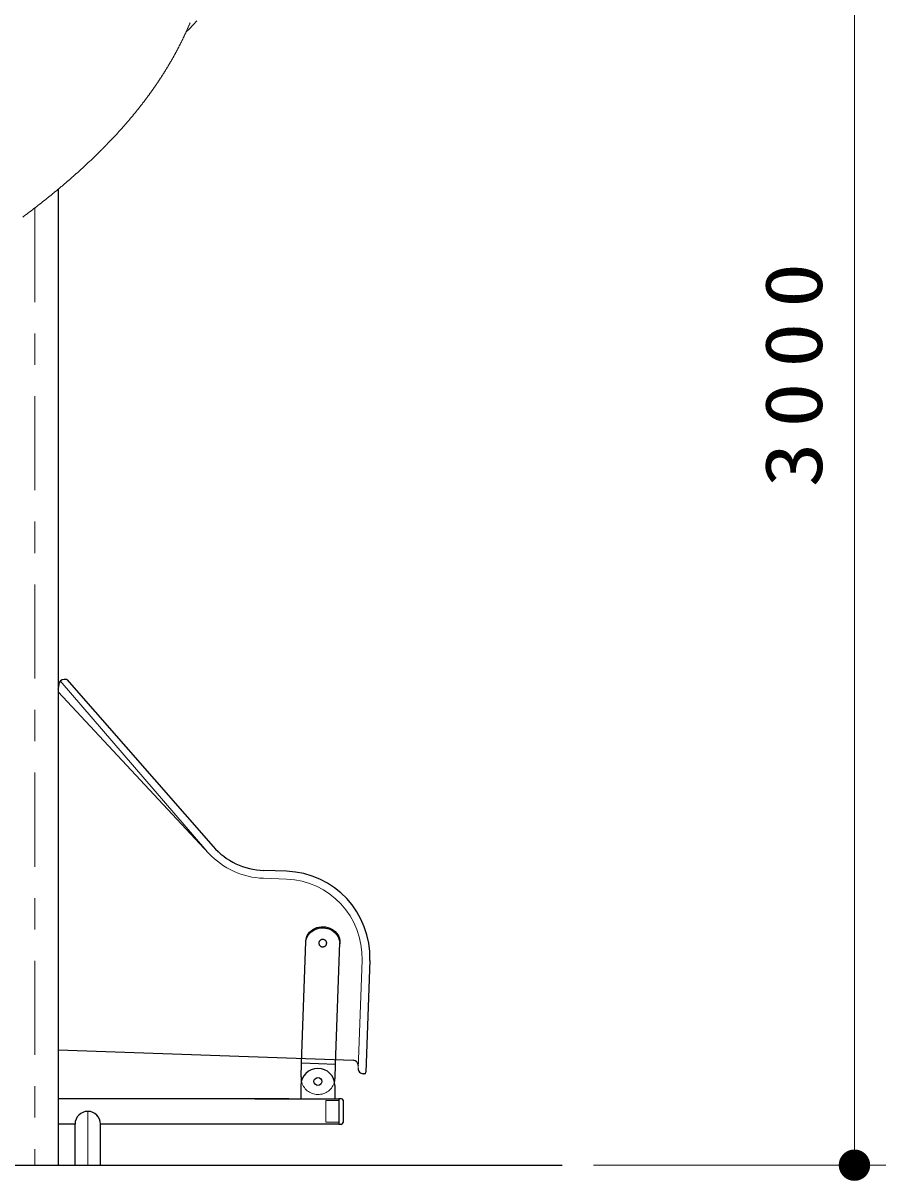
# Model space of a CAD drawing. Units: millimetres on the paper, scale 1:60. Extents: x -385 to 0, y -594 to 267.
# Drawn here: x -213.94 to -186.46, y -136.83 to -99.93 of the extents above; entities that cross this region are included whole.
import ezdxf

# ---------------------------------------------------------------- set-up
doc = ezdxf.new("R2010")
doc.units = ezdxf.units.MM
doc.linetypes.add('USER1', pattern=[4.5, 2.5, -2])
doc.linetypes.add('USER2', pattern=[6, 3, -1, 1, -1])
doc.layers.add('1_60', color=2, linetype='Continuous', lineweight=25)
doc.styles.add('ＭＳ ゴシック', font='')
doc.styles.get('ＭＳ ゴシック').set_extended_font_data('MS Gothic')

# ---------------------------------------------------------------- blocks, each defined once
blk = doc.blocks.new('filled_dot')
at = {"color": 0, "linetype": 'Continuous', "lineweight": -2, "const_width": 1.25}
blk.add_lwpolyline([(-0.625, 0, 1), (0.625, 0, 1)], format="xyb", close=True, dxfattribs=at)

msp = doc.modelspace()

# ---------------------------------------------------------------- linework, layer by layer
at = {"layer": '1_60', "color": 7, "lineweight": 13}
for p, q in [((-187.456, -86.333), (-187.456, -136.333)), ((-195.771, -136.333), (-186.456, -136.333))]:
    msp.add_line(p, q, dxfattribs=at)
at = {"layer": '1_60', "color": 7}
for p, q in [((-212.83, -105.223), (-212.83, -136.333)), ((-205.074, -133.084), (-204.938, -129.198)), ((-203.991, -133.122), (-203.855, -129.236)), ((-205.089, -133.52), (-205.074, -133.084)), ((-203.991, -133.122), (-205.074, -133.084)), ((-203.991, -133.122), (-205.074, -133.084)), ((-204.006, -133.558), (-203.991, -133.122)), ((-205.094, -133.789), (-205.094, -134.214)), ((-204.01, -133.789), (-204.01, -134.214)), ((-205.479, -134.214), (-212.83, -134.214)), ((-206.562, -134.214), (-203.885, -134.214)), ((-203.885, -134.214), (-203.885, -135.024)), ((-203.802, -134.214), (-203.885, -134.214)), ((-203.752, -134.264), (-203.752, -134.974)), ((-212.29, -135.024), (-212.83, -135.024)), ((-212.29, -136.333), (-212.29, -135.024)), ((-203.885, -135.024), (-211.48, -135.024)), ((-211.48, -136.333), (-211.48, -135.024)), ((-203.885, -135.024), (-203.802, -135.024)), ((-351.55, -136.333), (-196.771, -136.333))]:
    msp.add_line(p, q, dxfattribs=at)
at = {"layer": '1_60', "color": 7, "linetype": 'USER2', "lineweight": 13}
for p, q in [((-213.573, -105.818), (-213.573, -136.333)), ((-211.885, -136.333), (-211.885, -134.619))]:
    msp.add_line(p, q, dxfattribs=at)
at = {"layer": '1_60', "color": 140}
for p, q in [((-212.812, -121.006), (-212.814, -121.09)), ((-212.556, -120.849), (-212.639, -120.846)), ((-212.556, -120.849), (-207.893, -126.172)), ((-205.549, -126.964), (-206.279, -126.938)), ((-202.897, -129.808), (-203.021, -133.373)), ((-203.425, -132.992), (-212.83, -132.663)), ((-203.073, -133.421), (-203.106, -133.42))]:
    msp.add_line(p, q, dxfattribs=at)
at = {"layer": '1_60', "color": 140, "lineweight": 13}
for p, q in [((-212.761, -120.892), (-208.096, -126.319)), ((-208.029, -126.394), (-212.83, -121.246)), ((-205.558, -127.213), (-206.288, -127.188)), ((-203.147, -129.799), (-203.267, -133.247))]:
    msp.add_line(p, q, dxfattribs=at)
at = {"layer": '1_60', "color": 7, "linetype": 'USER1', "lineweight": 13}
for p, q in [((-203.986, -132.972), (-205.068, -132.934)), ((-203.885, -134.272), (-204.302, -134.272)), ((-204.302, -134.272), (-204.302, -134.965)), ((-203.885, -134.965), (-204.302, -134.965))]:
    msp.add_line(p, q, dxfattribs=at)
at = {"layer": '1_60', "color": 190, "lineweight": 13}
for points in [[(-212.115, -104.601), (-212.103, -104.591), (-212.092, -104.58), (-212.081, -104.57), (-212.069, -104.56), (-212.058, -104.549), (-212.047, -104.539), (-212.036, -104.529), (-212.024, -104.518), (-212.013, -104.508), (-212.002, -104.498), (-211.991, -104.487), (-211.979, -104.477), (-211.968, -104.467), (-211.957, -104.456), (-211.946, -104.446), (-211.935, -104.435), (-211.923, -104.425), (-211.912, -104.415), (-211.901, -104.404), (-211.89, -104.394), (-211.879, -104.383), (-211.868, -104.373), (-211.857, -104.363), (-211.846, -104.352), (-211.834, -104.342), (-211.823, -104.331), (-211.812, -104.321), (-211.801, -104.31), (-211.79, -104.3), (-211.78, -104.29), (-211.769, -104.279), (-211.758, -104.269), (-211.747, -104.258), (-211.736, -104.248), (-211.725, -104.237), (-211.714, -104.227), (-211.703, -104.216), (-211.692, -104.206), (-211.681, -104.195), (-211.67, -104.185), (-211.659, -104.174), (-211.648, -104.163), (-211.637, -104.153), (-211.626, -104.142), (-211.616, -104.132), (-211.605, -104.121), (-211.594, -104.111), (-211.583, -104.1), (-211.572, -104.089), (-211.562, -104.079), (-211.551, -104.068), (-211.54, -104.058), (-211.529, -104.047), (-211.519, -104.037), (-211.508, -104.026), (-211.497, -104.015), (-211.486, -104.005), (-211.476, -103.994), (-211.465, -103.983), (-211.454, -103.972), (-211.443, -103.962), (-211.432, -103.951), (-211.422, -103.94), (-211.411, -103.929), (-211.4, -103.919), (-211.39, -103.908), (-211.379, -103.897), (-211.369, -103.886), (-211.358, -103.876), (-211.348, -103.865), (-211.337, -103.854), (-211.326, -103.843), (-211.316, -103.833), (-211.305, -103.822), (-211.295, -103.811), (-211.284, -103.8), (-211.274, -103.79), (-211.263, -103.779), (-211.253, -103.768), (-211.242, -103.757), (-211.232, -103.746), (-211.222, -103.735), (-211.211, -103.725), (-211.201, -103.714), (-211.19, -103.703), (-211.18, -103.692), (-211.17, -103.681), (-211.159, -103.67), (-211.149, -103.66), (-211.139, -103.649), (-211.128, -103.638), (-211.118, -103.627), (-211.108, -103.616), (-211.098, -103.605), (-211.087, -103.595), (-211.077, -103.584), (-211.067, -103.573), (-211.057, -103.562), (-211.046, -103.551), (-211.036, -103.54), (-211.026, -103.529), (-211.015, -103.518), (-211.005, -103.506), (-210.995, -103.495), (-210.985, -103.484), (-210.975, -103.473), (-210.964, -103.462), (-210.954, -103.451), (-210.944, -103.44), (-210.934, -103.429), (-210.924, -103.418), (-210.914, -103.407), (-210.904, -103.396), (-210.894, -103.385), (-210.884, -103.374), (-210.874, -103.363), (-210.864, -103.352), (-210.854, -103.341), (-210.844, -103.329), (-210.833, -103.318), (-210.823, -103.307), (-210.813, -103.296), (-210.803, -103.285), (-210.793, -103.273), (-210.783, -103.262), (-210.774, -103.251), (-210.764, -103.24), (-210.754, -103.229), (-210.744, -103.217), (-210.734, -103.206), (-210.724, -103.195), (-210.714, -103.184), (-210.704, -103.173), (-210.695, -103.161), (-210.685, -103.15), (-210.675, -103.139), (-210.665, -103.127), (-210.655, -103.116), (-210.646, -103.105), (-210.636, -103.094), (-210.626, -103.082), (-210.616, -103.071), (-210.607, -103.06), (-210.597, -103.048), (-210.587, -103.037), (-210.578, -103.026), (-210.568, -103.014), (-210.558, -103.003), (-210.549, -102.992), (-210.539, -102.98), (-210.53, -102.969), (-210.52, -102.958), (-210.51, -102.946), (-210.501, -102.935), (-210.491, -102.923), (-210.482, -102.912), (-210.472, -102.9), (-210.463, -102.889), (-210.453, -102.877), (-210.444, -102.866), (-210.434, -102.854), (-210.424, -102.843), (-210.415, -102.831), (-210.406, -102.82), (-210.396, -102.808), (-210.387, -102.797), (-210.377, -102.785), (-210.368, -102.774), (-210.358, -102.762), (-210.349, -102.751), (-210.34, -102.739), (-210.33, -102.727), (-210.321, -102.716), (-210.312, -102.704), (-210.302, -102.692), (-210.293, -102.681), (-210.284, -102.669), (-210.274, -102.657), (-210.265, -102.646), (-210.256, -102.634), (-210.247, -102.622), (-210.237, -102.611), (-210.228, -102.599), (-210.219, -102.587), (-210.21, -102.576), (-210.201, -102.564), (-210.191, -102.552), (-210.182, -102.54), (-210.173, -102.529), (-210.164, -102.517), (-210.155, -102.505), (-210.146, -102.493), (-210.137, -102.482), (-210.128, -102.47), (-210.119, -102.458), (-210.11, -102.446), (-210.1, -102.434), (-210.091, -102.423), (-210.082, -102.411), (-210.074, -102.399), (-210.065, -102.387), (-210.056, -102.375), (-210.047, -102.363), (-210.038, -102.351), (-210.029, -102.34), (-210.02, -102.328), (-210.011, -102.316), (-210.002, -102.304), (-209.993, -102.292), (-209.985, -102.28), (-209.976, -102.268), (-209.967, -102.256), (-209.958, -102.244), (-209.949, -102.232), (-209.941, -102.22), (-209.932, -102.208), (-209.923, -102.196), (-209.914, -102.184), (-209.905, -102.172), (-209.897, -102.16), (-209.888, -102.148), (-209.879, -102.136), (-209.871, -102.124), (-209.862, -102.112), (-209.853, -102.099), (-209.845, -102.087), (-209.836, -102.075), (-209.827, -102.063), (-209.819, -102.051), (-209.81, -102.039), (-209.802, -102.026), (-209.793, -102.014), (-209.785, -102.002), (-209.776, -101.99), (-209.768, -101.978), (-209.759, -101.965), (-209.751, -101.953), (-209.742, -101.941), (-209.734, -101.929), (-209.725, -101.916), (-209.717, -101.904), (-209.708, -101.892), (-209.7, -101.88), (-209.692, -101.867), (-209.683, -101.855), (-209.675, -101.843), (-209.667, -101.83), (-209.658, -101.818), (-209.65, -101.805), (-209.642, -101.793), (-209.633, -101.781), (-209.625, -101.768), (-209.617, -101.756), (-209.609, -101.743), (-209.6, -101.731), (-209.592, -101.719), (-209.584, -101.706), (-209.576, -101.694), (-209.568, -101.682), (-209.56, -101.669), (-209.552, -101.657), (-209.544, -101.644), (-209.535, -101.632), (-209.527, -101.619), (-209.519, -101.607), (-209.511, -101.594), (-209.503, -101.582), (-209.495, -101.569), (-209.487, -101.557), (-209.479, -101.544), (-209.471, -101.532), (-209.463, -101.519), (-209.456, -101.506), (-209.448, -101.494), (-209.44, -101.481), (-209.432, -101.469), (-209.424, -101.456), (-209.416, -101.443), (-209.408, -101.431), (-209.4, -101.418), (-209.393, -101.405), (-209.385, -101.393), (-209.377, -101.38), (-209.369, -101.367), (-209.361, -101.354), (-209.354, -101.342), (-209.346, -101.329), (-209.338, -101.316), (-209.331, -101.303), (-209.323, -101.29), (-209.315, -101.278), (-209.308, -101.265), (-209.3, -101.252), (-209.292, -101.239), (-209.285, -101.226), (-209.277, -101.214), (-209.27, -101.201), (-209.262, -101.188), (-209.255, -101.175), (-209.247, -101.163), (-209.24, -101.15), (-209.232, -101.137), (-209.225, -101.124), (-209.218, -101.111), (-209.21, -101.098), (-209.203, -101.085), (-209.195, -101.072), (-209.188, -101.059), (-209.18, -101.046), (-209.173, -101.033), (-209.166, -101.02), (-209.158, -101.007), (-209.151, -100.993), (-209.144, -100.98), (-209.136, -100.967), (-209.129, -100.954), (-209.122, -100.941), (-209.115, -100.928), (-209.108, -100.915), (-209.1, -100.902), (-209.093, -100.889), (-209.086, -100.876), (-209.079, -100.863), (-209.072, -100.85), (-209.065, -100.836), (-209.058, -100.823), (-209.051, -100.81), (-209.044, -100.797), (-209.037, -100.784), (-209.03, -100.771), (-209.023, -100.757), (-209.016, -100.744), (-209.009, -100.731), (-209.002, -100.718), (-208.995, -100.705), (-208.988, -100.691), (-208.981, -100.678), (-208.974, -100.665), (-208.968, -100.651), (-208.961, -100.638), (-208.954, -100.625), (-208.947, -100.611), (-208.94, -100.598), (-208.934, -100.585), (-208.927, -100.571), (-208.92, -100.558), (-208.913, -100.545), (-208.907, -100.531), (-208.9, -100.518), (-208.893, -100.504), (-208.887, -100.491), (-208.88, -100.477), (-208.874, -100.464), (-208.867, -100.451), (-208.86, -100.437), (-208.854, -100.424), (-208.847, -100.41), (-208.841, -100.397), (-208.834, -100.383), (-208.828, -100.37), (-208.822, -100.356), (-208.815, -100.342), (-208.809, -100.329), (-208.802, -100.315), (-208.796, -100.302), (-208.79, -100.288), (-208.783, -100.275), (-208.777, -100.261), (-208.771, -100.247), (-208.764, -100.234), (-208.758, -100.22), (-208.752, -100.206), (-208.746, -100.193), (-208.739, -100.179), (-208.733, -100.166), (-208.727, -100.152), (-208.721, -100.138), (-208.715, -100.124), (-208.709, -100.111), (-208.703, -100.097), (-208.697, -100.083), (-208.691, -100.07), (-208.685, -100.056), (-208.679, -100.042), (-208.673, -100.028), (-208.667, -100.015), (-208.661, -100.001), (-208.655, -99.987), (-208.649, -99.973), (-208.643, -99.959), (-208.637, -99.946), (-208.631, -99.932), (-208.625, -99.918)], [(-208.748, -100.204), (-208.657, -100.115), (-208.531, -99.985), (-208.41, -99.853)], [(-213.956, -106.109), (-213.943, -106.1), (-213.931, -106.09), (-213.918, -106.081), (-213.905, -106.071), (-213.892, -106.061), (-213.879, -106.052), (-213.867, -106.042), (-213.854, -106.032), (-213.841, -106.023), (-213.828, -106.013), (-213.815, -106.003), (-213.803, -105.994), (-213.79, -105.984), (-213.777, -105.974), (-213.764, -105.965), (-213.751, -105.955), (-213.739, -105.945), (-213.726, -105.935), (-213.713, -105.926), (-213.7, -105.916), (-213.688, -105.906), (-213.675, -105.897), (-213.662, -105.887), (-213.65, -105.877), (-213.637, -105.867), (-213.624, -105.858), (-213.612, -105.848), (-213.599, -105.838), (-213.587, -105.829), (-213.574, -105.819), (-213.562, -105.809), (-213.549, -105.8), (-213.537, -105.79), (-213.524, -105.78), (-213.512, -105.771), (-213.499, -105.761), (-213.487, -105.751), (-213.474, -105.741), (-213.462, -105.732), (-213.449, -105.722), (-213.437, -105.712), (-213.424, -105.702), (-213.412, -105.692), (-213.399, -105.683), (-213.387, -105.673), (-213.374, -105.663), (-213.362, -105.653), (-213.349, -105.644), (-213.337, -105.634), (-213.325, -105.624), (-213.312, -105.614), (-213.3, -105.604), (-213.288, -105.594), (-213.275, -105.585), (-213.263, -105.575), (-213.251, -105.565), (-213.238, -105.555), (-213.226, -105.545), (-213.214, -105.535), (-213.201, -105.526), (-213.189, -105.516), (-213.177, -105.506), (-213.164, -105.496), (-213.152, -105.486), (-213.14, -105.476), (-213.128, -105.467), (-213.116, -105.457), (-213.103, -105.447), (-213.091, -105.437), (-213.079, -105.427), (-213.067, -105.417), (-213.055, -105.407), (-213.043, -105.398), (-213.031, -105.388), (-213.018, -105.378), (-213.006, -105.368), (-212.994, -105.358), (-212.982, -105.348), (-212.97, -105.338), (-212.958, -105.328), (-212.946, -105.318), (-212.934, -105.308), (-212.922, -105.298), (-212.91, -105.289), (-212.898, -105.279), (-212.886, -105.269), (-212.874, -105.259), (-212.862, -105.249), (-212.85, -105.239), (-212.838, -105.229), (-212.826, -105.219), (-212.814, -105.209), (-212.802, -105.199), (-212.79, -105.189), (-212.778, -105.179), (-212.766, -105.169), (-212.754, -105.159), (-212.742, -105.149), (-212.73, -105.139), (-212.718, -105.129), (-212.706, -105.119), (-212.694, -105.109), (-212.683, -105.099), (-212.671, -105.089), (-212.659, -105.079), (-212.647, -105.068), (-212.635, -105.058), (-212.623, -105.048), (-212.612, -105.038), (-212.6, -105.028), (-212.588, -105.018), (-212.576, -105.008), (-212.565, -104.998), (-212.553, -104.988), (-212.541, -104.978), (-212.529, -104.968), (-212.518, -104.958), (-212.506, -104.948), (-212.494, -104.937), (-212.483, -104.927), (-212.471, -104.917), (-212.459, -104.907), (-212.448, -104.897), (-212.436, -104.887), (-212.424, -104.877), (-212.413, -104.867), (-212.401, -104.856), (-212.39, -104.846), (-212.378, -104.836), (-212.367, -104.826), (-212.355, -104.816), (-212.343, -104.806), (-212.332, -104.795), (-212.32, -104.785), (-212.309, -104.775), (-212.297, -104.765), (-212.286, -104.755), (-212.274, -104.745), (-212.263, -104.734), (-212.251, -104.724), (-212.24, -104.714), (-212.229, -104.704), (-212.217, -104.693), (-212.206, -104.683), (-212.194, -104.673), (-212.183, -104.663), (-212.171, -104.652), (-212.16, -104.642), (-212.149, -104.632), (-212.137, -104.622), (-212.126, -104.611), (-212.115, -104.601)]]:
    msp.add_lwpolyline(points, dxfattribs=at)
at = {"layer": '1_60', "color": 7}
for points in [[(-204.939, -129.237), (-204.933, -129.173), (-204.917, -129.112), (-204.892, -129.052), (-204.858, -128.996), (-204.817, -128.945), (-204.769, -128.899), (-204.714, -128.859), (-204.654, -128.825), (-204.589, -128.799), (-204.522, -128.781), (-204.452, -128.771), (-204.381, -128.77), (-204.311, -128.776), (-204.242, -128.791), (-204.175, -128.814), (-204.113, -128.844), (-204.055, -128.882), (-204.003, -128.925), (-203.958, -128.975), (-203.921, -129.029), (-203.891, -129.087), (-203.871, -129.148), (-203.859, -129.211), (-203.857, -129.274)], [(-204.938, -129.198), (-204.931, -129.135), (-204.915, -129.073), (-204.89, -129.013), (-204.857, -128.957), (-204.816, -128.906), (-204.767, -128.86), (-204.713, -128.82), (-204.653, -128.786), (-204.588, -128.761), (-204.52, -128.742), (-204.45, -128.732), (-204.38, -128.731), (-204.309, -128.737), (-204.24, -128.752), (-204.174, -128.775), (-204.111, -128.805), (-204.054, -128.843), (-204.002, -128.887), (-203.957, -128.936), (-203.919, -128.99), (-203.89, -129.048), (-203.869, -129.109), (-203.858, -129.172), (-203.855, -129.236)]]:
    msp.add_lwpolyline(points, dxfattribs=at)
msp.add_lwpolyline([(-204.523, -129.251), (-204.523, -129.261), (-204.522, -129.272), (-204.52, -129.282), (-204.517, -129.292), (-204.513, -129.301), (-204.508, -129.31), (-204.503, -129.319), (-204.496, -129.328), (-204.489, -129.335), (-204.481, -129.343), (-204.473, -129.349), (-204.464, -129.355), (-204.455, -129.36), (-204.445, -129.364), (-204.434, -129.368), (-204.424, -129.37), (-204.413, -129.372), (-204.402, -129.373), (-204.391, -129.373), (-204.38, -129.372), (-204.37, -129.37), (-204.359, -129.367), (-204.349, -129.364), (-204.339, -129.359), (-204.33, -129.354), (-204.321, -129.348), (-204.313, -129.342), (-204.305, -129.334), (-204.298, -129.326), (-204.292, -129.318), (-204.287, -129.309), (-204.282, -129.3), (-204.278, -129.29), (-204.276, -129.28), (-204.274, -129.27), (-204.273, -129.26), (-204.273, -129.25), (-204.274, -129.239), (-204.276, -129.229), (-204.279, -129.22), (-204.283, -129.21), (-204.288, -129.201), (-204.293, -129.192), (-204.3, -129.183), (-204.307, -129.176), (-204.315, -129.168), (-204.323, -129.162), (-204.332, -129.156), (-204.341, -129.151), (-204.351, -129.147), (-204.362, -129.143), (-204.372, -129.141), (-204.383, -129.139), (-204.394, -129.138), (-204.405, -129.138), (-204.416, -129.139), (-204.426, -129.141), (-204.437, -129.144), (-204.447, -129.147), (-204.457, -129.152), (-204.466, -129.157), (-204.475, -129.163), (-204.483, -129.169), (-204.491, -129.177), (-204.498, -129.185), (-204.504, -129.193), (-204.509, -129.202), (-204.514, -129.211), (-204.518, -129.221), (-204.52, -129.231), (-204.522, -129.241)], close=True, dxfattribs=at)
msp.add_circle((-204.552, -133.664), 0.125, dxfattribs=at)
at = {"layer": '1_60', "color": 140}
for centre, radius, start, end in [((-212.645, -121.012), 0.167, 88, 178), ((-212.981, -121.084), 0.167, 334.8888, 358), ((-206.2, -124.689), 2.25, 221.216, 268), ((-205.645, -129.712), 2.75, 358, 88), ((-203.431, -133.158), 0.167, 358, 88), ((-203.101, -133.253), 0.167, 178, 268), ((-203.071, -133.371), 0.05, 268, 358)]:
    msp.add_arc(centre, radius, start, end, dxfattribs=at)
at = {"layer": '1_60', "color": 140, "lineweight": 13}
for centre, start, end in [((-206.2, -124.689), 223, 268), ((-205.645, -129.712), 358, 88)]:
    msp.add_arc(centre, 2.5, start, end, dxfattribs=at)
at = {"layer": '1_60', "color": 7}
for centre, radius, start, end in [((-204.552, -133.789), 0.542, 0, 180), ((-204.548, -133.539), 0.542, 178, 192.3403), ((-204.548, -133.539), 0.542, 345.6597, 358), ((-203.802, -134.264), 0.05, 0, 90), ((-211.885, -135.024), 0.405, 0, 180), ((-203.802, -134.974), 0.05, 270, 0)]:
    msp.add_arc(centre, radius, start, end, dxfattribs=at)
at = {"layer": '1_60', "color": 7, "linetype": 'USER1', "lineweight": 13}
msp.add_arc((-204.548, -133.539), 0.542, 192.3403, 345.6597, dxfattribs=at)

# ---------------------------------------------------------------- block references
at = {"layer": '1_60', "color": 7, "lineweight": 13, "xscale": 0.4, "yscale": 0.4, "rotation": 90}
msp.add_blockref('filled_dot', (-187.456, -136.333), dxfattribs=at)

# ---------------------------------------------------------------- texts
at = {"layer": '1_60', "color": 7, "insert": (-188.456, -110.91), "char_height": 1.833, "attachment_point": 8, "rotation": 90, "style": 'ＭＳ ゴシック'}
msp.add_mtext('\\T1.33;\\W1.15;3000', dxfattribs=at)

doc.saveas('drawing.dxf')
